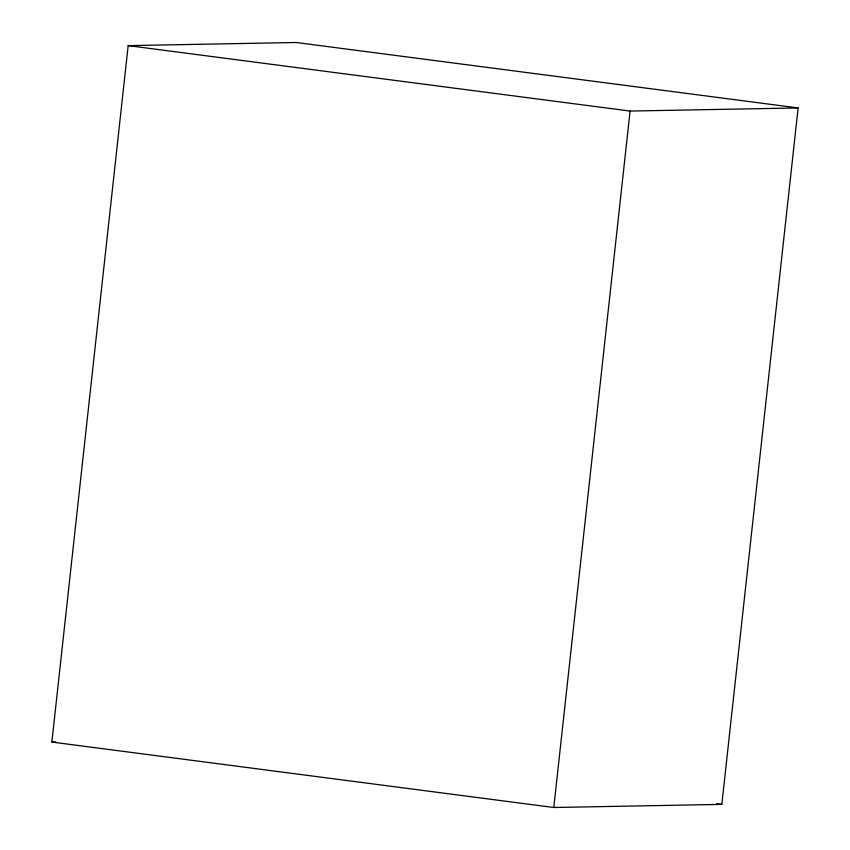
<?xml version="1.0" encoding="UTF-8"?>
<svg xmlns="http://www.w3.org/2000/svg" width="850" height="850" viewBox="0 0 850 850"><rect width="100%" height="100%" fill="white"/><g stroke="black" fill="none" stroke-linecap="round" stroke-linejoin="round"><path stroke-width="1.27" d="M51.871 742.061L128.169 45.624L296.214 42.5L798.129 107.939L721.831 804.376L553.786 807.5L51.871 742.061L55.834 741.986M553.786 807.5L630.084 111.063L798.129 107.939M128.169 45.624L630.084 111.063M716.582 803.686L721.831 804.376"/></g></svg>
